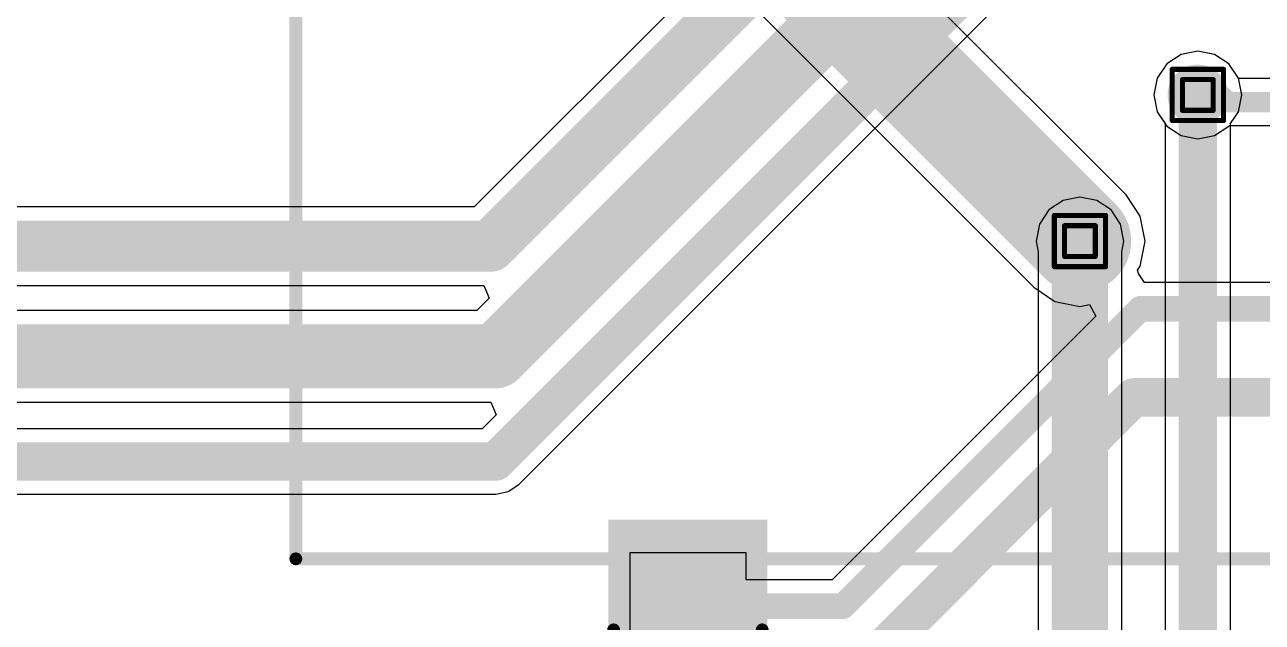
# Model space of a CAD drawing. Header units: inches. Extents: x -0.3 to 9.9, y -0.4 to 5.
# Drawn here: x 1.6182 to 2.1011, y 0.9353 to 1.1684 of the extents above; entities that cross this region are included whole.
import ezdxf

# ---------------------------------------------------------------- set-up
doc = ezdxf.new("R2010")
doc.units = ezdxf.units.IN
doc.header["$MEASUREMENT"] = 0
for name, color, linetype in [('Bottom Layer', 5, 'Continuous'), ('Bottom Solder', 6, 'Continuous'), ('Drill Drawing', 1, 'Continuous'), ('Top Layer', 1, 'Continuous'), ('Top Overlay', 2, 'Continuous'), ('Top Paste', 8, 'Continuous'), ('Top Solder', 216, 'Continuous'), ('Via Holes', 16, 'Continuous')]:
    doc.layers.add(name, color=color, linetype=linetype)

# ---------------------------------------------------------------- blocks, each defined once
blk = doc.blocks.new('OLED_0_96________2C_12')
at = {"layer": 'Top Overlay'}
for points in [[(-0.539, -1.036, 0.005, 0.005, 0), (-0.539, 0.062, 0.005, 0.005, 0)], [(-0.539, -1.036, 0.005, 0.005, 0), (0.539, -1.036, 0.005, 0.005, 0)]]:
    blk.add_lwpolyline(points, format="xyseb", dxfattribs=at)
blk.add_lwpolyline([(-0.54025, -1.036, 0.0025, 0.0025, 1), (-0.53775, -1.036, 0.0025, 0.0025, 1)], format="xyseb", close=True, dxfattribs=at)
blk.add_lwpolyline([(-0.54025, -1.036, 0.0025, 0.0025, 1), (-0.53775, -1.036, 0.0025, 0.0025, 1)], format="xyseb", close=True, dxfattribs=at)
blk = doc.blocks.new('SOD_323_156')
at = {"layer": 'Top Layer'}
for points in [[(-0.02953, -0.01772), (-0.06102, -0.01772), (-0.06102, 0.01772), (-0.02953, 0.01772)], [(0.06102, -0.01772), (0.02953, -0.01772), (0.02953, 0.01772), (0.06102, 0.01772)]]:
    blk.add_hatch(color=1, dxfattribs=at).paths.add_polyline_path(points)
at = {"layer": 'Top Overlay'}
for points in [[(-0.079, 0.019), (-0.036, 0.019), (-0.036, 0.031), (-0.079, 0.031)], [(-0.079, -0.02), (-0.062, -0.02), (-0.062, 0.02), (-0.079, 0.02)], [(-0.079, -0.031), (-0.036, -0.031), (-0.036, -0.019), (-0.079, -0.019)]]:
    blk.add_hatch(color=2, dxfattribs=at).paths.add_polyline_path(points)
at = {"layer": 'Top Paste'}
for points in [[(-0.02953, -0.01772), (-0.06102, -0.01772), (-0.06102, 0.01772), (-0.02953, 0.01772)], [(0.06102, -0.01772), (0.02953, -0.01772), (0.02953, 0.01772), (0.06102, 0.01772)]]:
    blk.add_hatch(color=8, dxfattribs=at).paths.add_polyline_path(points)
at = {"layer": 'Top Solder'}
for points in [[(-0.02736, -0.01988), (-0.06319, -0.01988), (-0.06319, 0.01988), (-0.02736, 0.01988)], [(0.06319, -0.01988), (0.02736, -0.01988), (0.02736, 0.01988), (0.06319, 0.01988)]]:
    blk.add_hatch(color=216, dxfattribs=at).paths.add_polyline_path(points)
at = {"layer": 'Top Overlay'}
for points in [[(0.037, 0.029, 0.005, 0.005, 0), (-0.036, 0.029, 0.005, 0.005, 0)], [(0.037, 0.022, 0.005, 0.005, 0), (0.037, 0.029, 0.005, 0.005, 0)], [(0.037, -0.029, 0.005, 0.005, 0), (0.037, -0.022, 0.005, 0.005, 0)], [(0.037, -0.029, 0.005, 0.005, 0), (-0.036, -0.029, 0.005, 0.005, 0)]]:
    blk.add_lwpolyline(points, format="xyseb", dxfattribs=at)
for points in [[(-0.03725, 0.029, 0.0025, 0.0025, 1), (-0.03475, 0.029, 0.0025, 0.0025, 1)], [(0.03575, 0.029, 0.0025, 0.0025, 1), (0.03825, 0.029, 0.0025, 0.0025, 1)], [(0.03575, 0.029, 0.0025, 0.0025, 1), (0.03825, 0.029, 0.0025, 0.0025, 1)], [(0.03575, 0.022, 0.0025, 0.0025, 1), (0.03825, 0.022, 0.0025, 0.0025, 1)], [(0.03575, -0.022, 0.0025, 0.0025, 1), (0.03825, -0.022, 0.0025, 0.0025, 1)], [(-0.03725, -0.029, 0.0025, 0.0025, 1), (-0.03475, -0.029, 0.0025, 0.0025, 1)], [(0.03575, -0.029, 0.0025, 0.0025, 1), (0.03825, -0.029, 0.0025, 0.0025, 1)], [(0.03575, -0.029, 0.0025, 0.0025, 1), (0.03825, -0.029, 0.0025, 0.0025, 1)]]:
    blk.add_lwpolyline(points, format="xyseb", close=True, dxfattribs=at)

msp = doc.modelspace()

# ---------------------------------------------------------------- hatches: boundary and pattern name
at = {"layer": 'Bottom Layer'}
h = msp.add_hatch(color=5, dxfattribs=at)
edge = h.paths.add_edge_path()
edge.add_arc((2.076, 1.141), 0.01181, 0, 360)
h = msp.add_hatch(color=5, dxfattribs=at)
edge = h.paths.add_edge_path()
edge.add_arc((2.03, 1.084), 0.01181, 0, 360)
at = {"layer": 'Bottom Solder'}
h = msp.add_hatch(color=6, dxfattribs=at)
edge = h.paths.add_edge_path()
edge.add_arc((2.076, 1.141), 0.00591, 0, 360)
h = msp.add_hatch(color=6, dxfattribs=at)
edge = h.paths.add_edge_path()
edge.add_arc((2.03, 1.084), 0.00591, 0, 360)
at = {"layer": 'Top Layer'}
h = msp.add_hatch(color=1, dxfattribs=at)
edge = h.paths.add_edge_path()
edge.add_arc((2.076, 1.141), 0.01181, 0, 360)
h = msp.add_hatch(color=1, dxfattribs=at)
edge = h.paths.add_edge_path()
edge.add_arc((2.03, 1.084), 0.01181, 0, 360)
at = {"layer": 'Top Solder'}
h = msp.add_hatch(color=216, dxfattribs=at)
edge = h.paths.add_edge_path()
edge.add_arc((2.076, 1.141), 0.00591, 0, 360)
h = msp.add_hatch(color=216, dxfattribs=at)
edge = h.paths.add_edge_path()
edge.add_arc((2.03, 1.084), 0.00591, 0, 360)
at = {"layer": 'Via Holes'}
h = msp.add_hatch(color=7, dxfattribs=at)
edge = h.paths.add_edge_path()
edge.add_arc((2.076, 1.141), 0.00591, 0, 360)
h = msp.add_hatch(color=7, dxfattribs=at)
edge = h.paths.add_edge_path()
edge.add_arc((2.03, 1.084), 0.00591, 0, 360)

# ---------------------------------------------------------------- linework, layer by layer
at = {"layer": 'Bottom Layer'}
for p, q in [((2.2601, 1.56381), (1.79358, 1.09729)), ((1.81101, 0.98899), (2.29023, 1.4682)), ((2.06944, 1.15684), (2.06388, 1.15312)), ((2.076, 1.15814), (2.06944, 1.15684)), ((2.08256, 1.15684), (2.076, 1.15814)), ((2.08812, 1.15312), (2.08256, 1.15684)), ((2.06388, 1.15312), (2.06016, 1.14756)), ((2.09184, 1.14756), (2.08812, 1.15312)), ((2.06016, 1.14756), (2.05886, 1.141)), ((2.09314, 1.141), (2.09184, 1.14756)), ((2.05886, 1.141), (2.06016, 1.13444)), ((2.09184, 1.13444), (2.09314, 1.141)), ((2.06016, 1.13444), (2.06326, 1.12982)), ((2.08874, 1.12982), (2.09184, 1.13444)), ((2.06326, 1.12982), (2.06326, 0.63018)), ((2.08874, 0.63018), (2.08874, 1.12982)), ((2.03, 1.10114), (2.02344, 1.09984)), ((2.03656, 1.09984), (2.03, 1.10114)), ((1.79358, 1.09729), (1.51437, 1.09729)), ((2.02344, 1.09984), (2.01788, 1.09612)), ((2.04212, 1.09612), (2.03656, 1.09984)), ((2.01788, 1.09612), (2.01416, 1.09056)), ((2.04584, 1.09056), (2.04212, 1.09612)), ((2.01416, 1.09056), (2.01286, 1.084)), ((2.04714, 1.084), (2.04584, 1.09056)), ((2.01286, 1.084), (2.01369, 1.07984)), ((2.04631, 1.07984), (2.04714, 1.084)), ((2.01369, 1.07984), (2.01369, 0.81016)), ((2.04631, 0.81016), (2.04631, 1.07984)), ((1.51437, 1.06671), (1.7974, 1.06671)), ((1.7974, 1.06671), (1.79947, 1.06171)), ((1.79947, 1.06171), (1.79461, 1.05684)), ((1.79461, 1.05684), (1.498, 1.05684)), ((1.50539, 1.02116), (1.80006, 1.02116)), ((1.80006, 1.02116), (1.80223, 1.01625)), ((1.80223, 1.01625), (1.79672, 1.01074)), ((1.79672, 1.01074), (1.526, 1.01074)), ((1.53128, 0.98526), (1.802, 0.98526)), ((1.802, 0.98526), (1.80688, 0.98623)), ((1.80688, 0.98623), (1.81101, 0.98899))]:
    msp.add_line(p, q, dxfattribs=at)
for points in [[(1.79991, 1.082, 0.02, 0.02, 0), (2.27091, 1.553, 0.02, 0.02, 0)], [(1.802, 1.039, 0.025, 0.025, 0), (2.28095, 1.51795, 0.025, 0.025, 0)], [(1.802, 0.998, 0.015, 0.015, 0), (2.28495, 1.48095, 0.015, 0.015, 0)], [(2.076, 0.619, 0.015, 0.015, 0), (2.076, 1.14167, 0.015, 0.015, 0)], [(1.507, 1.082, 0.02, 0.02, 0), (1.79991, 1.082, 0.02, 0.02, 0)], [(2.03, 0.806, 0.022, 0.022, 0), (2.03, 1.084, 0.022, 0.022, 0)], [(1.498, 1.039, 0.025, 0.025, 0), (1.802, 1.039, 0.025, 0.025, 0)], [(1.526, 0.998, 0.015, 0.015, 0), (1.802, 0.998, 0.015, 0.015, 0)]]:
    msp.add_lwpolyline(points, format="xyseb", dxfattribs=at)
for points in [[(2.07225, 1.14167, 0.0075, 0.0075, 1), (2.07975, 1.14167, 0.0075, 0.0075, 1)], [(1.79491, 1.082, 0.01, 0.01, 1), (1.80491, 1.082, 0.01, 0.01, 1)], [(1.79491, 1.082, 0.01, 0.01, 1), (1.80491, 1.082, 0.01, 0.01, 1)], [(2.0245, 1.084, 0.011, 0.011, 1), (2.0355, 1.084, 0.011, 0.011, 1)], [(1.79575, 1.039, 0.0125, 0.0125, 1), (1.80825, 1.039, 0.0125, 0.0125, 1)], [(1.79575, 1.039, 0.0125, 0.0125, 1), (1.80825, 1.039, 0.0125, 0.0125, 1)], [(1.79825, 0.998, 0.0075, 0.0075, 1), (1.80575, 0.998, 0.0075, 0.0075, 1)], [(1.79825, 0.998, 0.0075, 0.0075, 1), (1.80575, 0.998, 0.0075, 0.0075, 1)]]:
    msp.add_lwpolyline(points, format="xyseb", close=True, dxfattribs=at)
at = {"layer": 'Drill Drawing'}
for points in [[(2.066, 1.151, 0.002, 0.002, 0), (2.086, 1.151, 0.002, 0.002, 0)], [(2.066, 1.131, 0.002, 0.002, 0), (2.066, 1.151, 0.002, 0.002, 0)], [(2.086, 1.131, 0.002, 0.002, 0), (2.086, 1.151, 0.002, 0.002, 0)], [(2.07, 1.147, 0.002, 0.002, 0), (2.082, 1.147, 0.002, 0.002, 0)], [(2.07, 1.135, 0.002, 0.002, 0), (2.07, 1.147, 0.002, 0.002, 0)], [(2.082, 1.135, 0.002, 0.002, 0), (2.082, 1.147, 0.002, 0.002, 0)], [(2.07, 1.135, 0.002, 0.002, 0), (2.082, 1.135, 0.002, 0.002, 0)], [(2.066, 1.131, 0.002, 0.002, 0), (2.086, 1.131, 0.002, 0.002, 0)], [(2.02, 1.094, 0.002, 0.002, 0), (2.04, 1.094, 0.002, 0.002, 0)], [(2.02, 1.074, 0.002, 0.002, 0), (2.02, 1.094, 0.002, 0.002, 0)], [(2.04, 1.074, 0.002, 0.002, 0), (2.04, 1.094, 0.002, 0.002, 0)], [(2.024, 1.09, 0.002, 0.002, 0), (2.036, 1.09, 0.002, 0.002, 0)], [(2.024, 1.078, 0.002, 0.002, 0), (2.024, 1.09, 0.002, 0.002, 0)], [(2.036, 1.078, 0.002, 0.002, 0), (2.036, 1.09, 0.002, 0.002, 0)], [(2.024, 1.078, 0.002, 0.002, 0), (2.036, 1.078, 0.002, 0.002, 0)], [(2.02, 1.074, 0.002, 0.002, 0), (2.04, 1.074, 0.002, 0.002, 0)]]:
    msp.add_lwpolyline(points, format="xyseb", dxfattribs=at)
for points in [[(2.0655, 1.151, 0.001, 0.001, 1), (2.0665, 1.151, 0.001, 0.001, 1)], [(2.0655, 1.151, 0.001, 0.001, 1), (2.0665, 1.151, 0.001, 0.001, 1)], [(2.0855, 1.151, 0.001, 0.001, 1), (2.0865, 1.151, 0.001, 0.001, 1)], [(2.0855, 1.151, 0.001, 0.001, 1), (2.0865, 1.151, 0.001, 0.001, 1)], [(2.0695, 1.147, 0.001, 0.001, 1), (2.0705, 1.147, 0.001, 0.001, 1)], [(2.0695, 1.147, 0.001, 0.001, 1), (2.0705, 1.147, 0.001, 0.001, 1)], [(2.0815, 1.147, 0.001, 0.001, 1), (2.0825, 1.147, 0.001, 0.001, 1)], [(2.0815, 1.147, 0.001, 0.001, 1), (2.0825, 1.147, 0.001, 0.001, 1)], [(2.0695, 1.135, 0.001, 0.001, 1), (2.0705, 1.135, 0.001, 0.001, 1)], [(2.0695, 1.135, 0.001, 0.001, 1), (2.0705, 1.135, 0.001, 0.001, 1)], [(2.0815, 1.135, 0.001, 0.001, 1), (2.0825, 1.135, 0.001, 0.001, 1)], [(2.0815, 1.135, 0.001, 0.001, 1), (2.0825, 1.135, 0.001, 0.001, 1)], [(2.0655, 1.131, 0.001, 0.001, 1), (2.0665, 1.131, 0.001, 0.001, 1)], [(2.0655, 1.131, 0.001, 0.001, 1), (2.0665, 1.131, 0.001, 0.001, 1)], [(2.0855, 1.131, 0.001, 0.001, 1), (2.0865, 1.131, 0.001, 0.001, 1)], [(2.0855, 1.131, 0.001, 0.001, 1), (2.0865, 1.131, 0.001, 0.001, 1)], [(2.0195, 1.094, 0.001, 0.001, 1), (2.0205, 1.094, 0.001, 0.001, 1)], [(2.0195, 1.094, 0.001, 0.001, 1), (2.0205, 1.094, 0.001, 0.001, 1)], [(2.0395, 1.094, 0.001, 0.001, 1), (2.0405, 1.094, 0.001, 0.001, 1)], [(2.0395, 1.094, 0.001, 0.001, 1), (2.0405, 1.094, 0.001, 0.001, 1)], [(2.0235, 1.09, 0.001, 0.001, 1), (2.0245, 1.09, 0.001, 0.001, 1)], [(2.0235, 1.09, 0.001, 0.001, 1), (2.0245, 1.09, 0.001, 0.001, 1)], [(2.0355, 1.09, 0.001, 0.001, 1), (2.0365, 1.09, 0.001, 0.001, 1)], [(2.0355, 1.09, 0.001, 0.001, 1), (2.0365, 1.09, 0.001, 0.001, 1)], [(2.0235, 1.078, 0.001, 0.001, 1), (2.0245, 1.078, 0.001, 0.001, 1)], [(2.0235, 1.078, 0.001, 0.001, 1), (2.0245, 1.078, 0.001, 0.001, 1)], [(2.0355, 1.078, 0.001, 0.001, 1), (2.0365, 1.078, 0.001, 0.001, 1)], [(2.0355, 1.078, 0.001, 0.001, 1), (2.0365, 1.078, 0.001, 0.001, 1)], [(2.0195, 1.074, 0.001, 0.001, 1), (2.0205, 1.074, 0.001, 0.001, 1)], [(2.0195, 1.074, 0.001, 0.001, 1), (2.0205, 1.074, 0.001, 0.001, 1)], [(2.0395, 1.074, 0.001, 0.001, 1), (2.0405, 1.074, 0.001, 0.001, 1)], [(2.0395, 1.074, 0.001, 0.001, 1), (2.0405, 1.074, 0.001, 0.001, 1)]]:
    msp.add_lwpolyline(points, format="xyseb", close=True, dxfattribs=at)
at = {"layer": 'Top Layer'}
for p, q in [((2.04802, 1.10202), (1.94531, 1.20474)), ((1.9018, 1.17615), (2.01198, 1.06598)), ((2.06944, 1.15684), (2.06388, 1.15312)), ((2.076, 1.15814), (2.06944, 1.15684)), ((2.08256, 1.15684), (2.076, 1.15814)), ((2.08812, 1.15312), (2.08256, 1.15684)), ((2.06388, 1.15312), (2.06016, 1.14756)), ((2.09184, 1.14756), (2.08812, 1.15312)), ((2.06016, 1.14756), (2.05886, 1.141)), ((2.09187, 1.1474), (2.09184, 1.14756)), ((2.64315, 1.1474), (2.09187, 1.1474)), ((2.05886, 1.141), (2.06016, 1.13444)), ((2.06016, 1.13444), (2.06388, 1.12888)), ((2.06388, 1.12888), (2.06944, 1.12516)), ((2.08256, 1.12516), (2.08812, 1.12888)), ((2.08812, 1.12888), (2.08823, 1.12905)), ((2.08823, 1.12905), (2.35321, 1.12905)), ((2.06944, 1.12516), (2.076, 1.12386)), ((2.076, 1.12386), (2.08256, 1.12516)), ((2.05355, 1.09375), (2.04802, 1.10202)), ((2.05549, 1.084), (2.05355, 1.09375)), ((2.05355, 1.07425), (2.05549, 1.084)), ((2.05249, 1.07266), (2.05355, 1.07425)), ((2.05279, 1.07132), (2.05249, 1.07266)), ((2.05524, 1.06777), (2.05279, 1.07132)), ((2.3247, 1.06777), (2.05524, 1.06777)), ((2.01198, 1.06598), (2.02025, 1.06045)), ((2.02025, 1.06045), (2.03, 1.05851)), ((2.03, 1.05851), (2.03377, 1.05926)), ((2.03377, 1.05926), (2.03623, 1.05465)), ((2.03623, 1.05465), (1.93333, 0.95175)), ((1.89972, 0.9623), (1.85428, 0.9623)), ((1.85428, 0.9623), (1.85428, 0.9208)), ((1.89972, 0.95175), (1.89972, 0.9623)), ((1.93333, 0.95175), (1.89972, 0.95175))]:
    msp.add_line(p, q, dxfattribs=at)
for points in [[(1.91982, 1.19418, 0.04, 0.04, 0), (2.03, 1.084, 0.04, 0.04, 0)], [(2.085, 1.141, 0.008, 0.008, 0), (2.08778, 1.13822, 0.008, 0.008, 0)], [(2.08778, 1.13822, 0.008, 0.008, 0), (2.67478, 1.13822, 0.008, 0.008, 0)], [(1.93755, 0.94155, 0.01, 0.01, 0), (2.05358, 1.05758, 0.01, 0.01, 0)], [(2.05358, 1.05758, 0.01, 0.01, 0), (2.67767, 1.05758, 0.01, 0.01, 0)], [(1.94481, 0.91681, 0.015, 0.015, 0), (2.051, 1.023, 0.015, 0.015, 0)], [(2.051, 1.023, 0.015, 0.015, 0), (2.592, 1.023, 0.015, 0.015, 0)], [(1.877, 0.94155, 0.01, 0.01, 0), (1.93755, 0.94155, 0.01, 0.01, 0)]]:
    msp.add_lwpolyline(points, format="xyseb", dxfattribs=at)
for points in [[(2.083, 1.141, 0.004, 0.004, 1), (2.087, 1.141, 0.004, 0.004, 1)], [(2.08578, 1.13822, 0.004, 0.004, 1), (2.08978, 1.13822, 0.004, 0.004, 1)], [(2.08578, 1.13822, 0.004, 0.004, 1), (2.08978, 1.13822, 0.004, 0.004, 1)], [(2.02, 1.084, 0.02, 0.02, 1), (2.04, 1.084, 0.02, 0.02, 1)], [(2.05108, 1.05758, 0.005, 0.005, 1), (2.05608, 1.05758, 0.005, 0.005, 1)], [(2.05108, 1.05758, 0.005, 0.005, 1), (2.05608, 1.05758, 0.005, 0.005, 1)], [(2.04725, 1.023, 0.0075, 0.0075, 1), (2.05475, 1.023, 0.0075, 0.0075, 1)], [(2.04725, 1.023, 0.0075, 0.0075, 1), (2.05475, 1.023, 0.0075, 0.0075, 1)], [(1.8745, 0.94155, 0.005, 0.005, 1), (1.8795, 0.94155, 0.005, 0.005, 1)], [(1.93505, 0.94155, 0.005, 0.005, 1), (1.94005, 0.94155, 0.005, 0.005, 1)], [(1.93505, 0.94155, 0.005, 0.005, 1), (1.94005, 0.94155, 0.005, 0.005, 1)]]:
    msp.add_lwpolyline(points, format="xyseb", close=True, dxfattribs=at)

# ---------------------------------------------------------------- block references
msp.add_blockref('OLED_0_96________2C_12', (2.263, 1.996))
at = {"rotation": 270}
msp.add_blockref('SOD_323_156', (1.877, 0.89628), dxfattribs=at)

doc.saveas('drawing.dxf')
